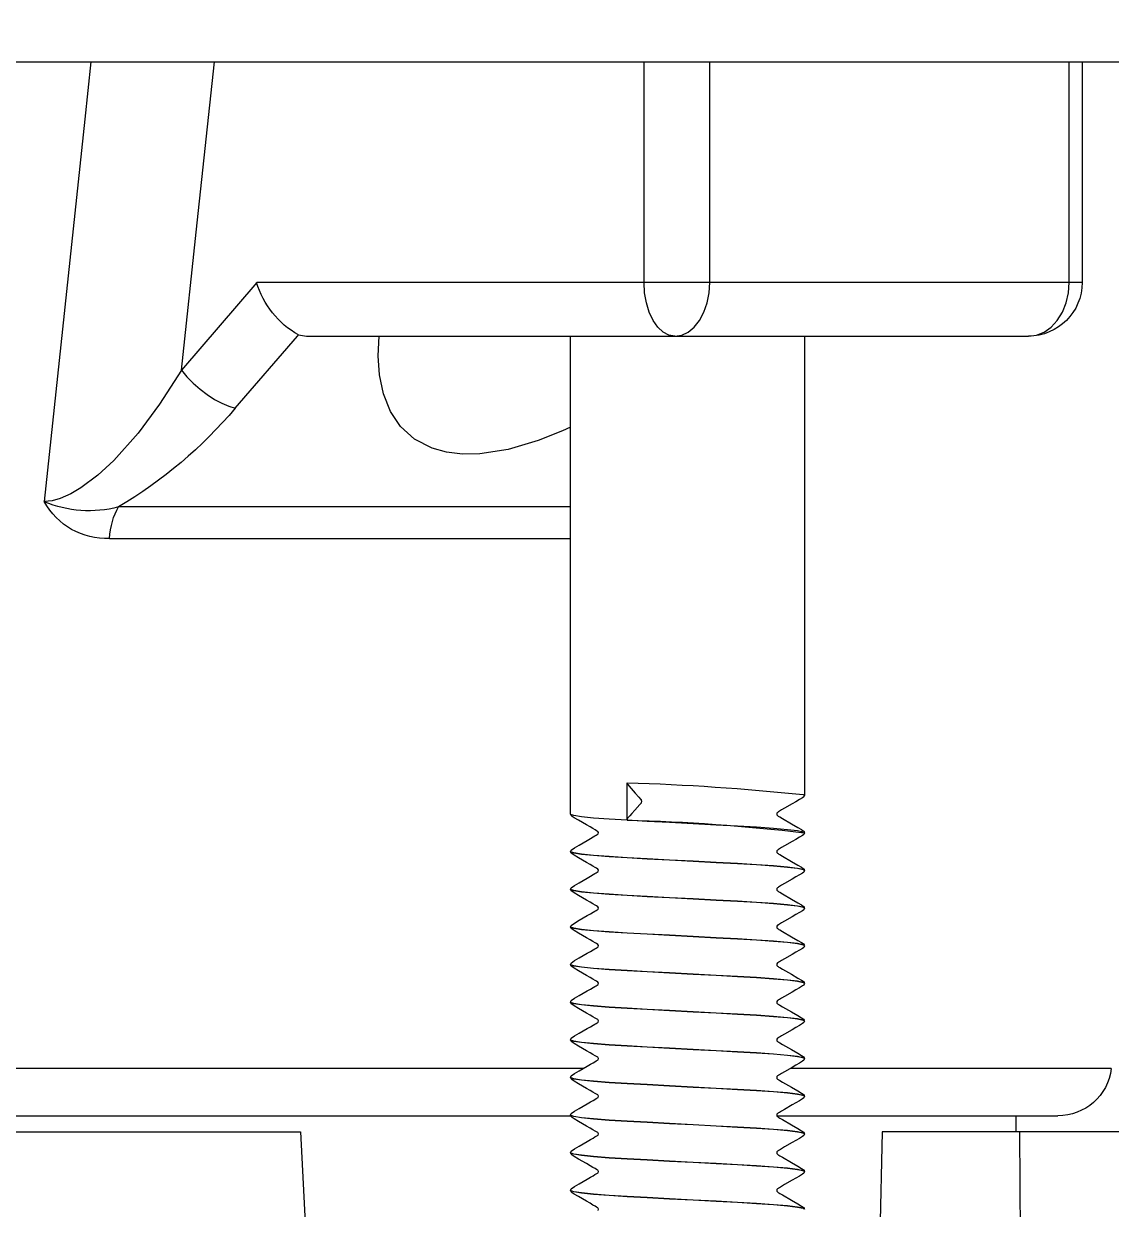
# Model space of a CAD drawing. Header units: millimetres. Extents: x -225363 to 347188, y -782467 to 813415.
# Drawn here: x 51003.53 to 51023.73, y 20544.91 to 20566.93 of the extents above; entities that cross this region are included whole.
import ezdxf

# ---------------------------------------------------------------- set-up
doc = ezdxf.new("R2010")
doc.units = ezdxf.units.MM

# ---------------------------------------------------------------- blocks, each defined once
blk = doc.blocks.new('MB bom')
at = {"color": 8, "linetype": 'Continuous'}
for p, q in [((-199022.75, 638604.291), (-199022.75, 638721.161)), ((-199022.75, 638604.291), (-199022.75, 638694.727)), ((-199042.651, 638692.641), (-199042.651, 638682.615)), ((-199041.473, 638684.314), (-199041.473, 638678.352)), ((-199026.851, 638683.773), (-199026.851, 638683.533)), ((-199022.75, 638683.773), (-199026.851, 638683.773)), ((-199027.558, 638683.31), (-199027.406, 638683.405)), ((-199027.406, 638683.405), (-199027.233, 638683.475)), ((-199027.233, 638683.475), (-199027.046, 638683.518)), ((-199027.046, 638683.518), (-199026.851, 638683.533)), ((-199026.851, 638683.533), (-199022.75, 638683.533)), ((-199026.851, 638683.533), (-199026.851, 638676.848)), ((-199042.351, 638678.102), (-199042.351, 638683.322)), ((-199027.775, 638683.064), (-199027.682, 638683.195)), ((-199027.682, 638683.195), (-199027.558, 638683.31)), ((-199027.851, 638682.773), (-199027.832, 638682.921)), ((-199027.832, 638682.921), (-199027.775, 638683.064)), ((-199056.651, 638682.693), (-199042.651, 638682.615)), ((-199027.851, 638676.198), (-199027.851, 638682.773)), ((-199042.651, 638682.615), (-199042.651, 638680.053)), ((-199042.351, 638682.541), (-199042.651, 638682.541)), ((-199042.651, 638680.053), (-199045.651, 638679.99)), ((-199044.075, 638678.605), (-199044.086, 638678.607)), ((-199044.086, 638678.6), (-199044.071, 638678.584)), ((-199044.077, 638678.586), (-199044.075, 638678.584)), ((-199044.064, 638678.601), (-199044.075, 638678.605)), ((-199044.075, 638678.584), (-199044.053, 638678.481)), ((-199044.071, 638678.584), (-199044.049, 638678.481)), ((-199044.055, 638678.594), (-199044.064, 638678.601)), ((-199044.049, 638678.586), (-199044.055, 638678.594)), ((-199044.053, 638678.481), (-199044.03, 638678.294)), ((-199044.028, 638678.551), (-199044.049, 638678.586)), ((-199044.049, 638678.481), (-199044.026, 638678.294)), ((-199043.988, 638678.485), (-199044.028, 638678.551)), ((-199043.919, 638678.367), (-199043.988, 638678.485)), ((-199043.471, 638678.514), (-199043.509, 638678.449)), ((-199043.436, 638678.571), (-199043.471, 638678.514)), ((-199043.418, 638678.596), (-199043.436, 638678.571)), ((-199043.39, 638678.607), (-199043.418, 638678.596)), ((-199043.375, 638678.605), (-199043.386, 638678.607)), ((-199043.386, 638678.6), (-199043.371, 638678.584)), ((-199043.377, 638678.586), (-199043.375, 638678.584)), ((-199043.364, 638678.601), (-199043.375, 638678.605)), ((-199043.375, 638678.584), (-199043.353, 638678.481)), ((-199043.371, 638678.584), (-199043.349, 638678.481)), ((-199043.355, 638678.594), (-199043.364, 638678.601)), ((-199043.349, 638678.586), (-199043.355, 638678.594)), ((-199043.353, 638678.481), (-199043.33, 638678.294)), ((-199043.328, 638678.551), (-199043.349, 638678.586)), ((-199043.349, 638678.481), (-199043.326, 638678.294)), ((-199043.288, 638678.485), (-199043.328, 638678.551)), ((-199043.219, 638678.367), (-199043.288, 638678.485)), ((-199042.771, 638678.514), (-199042.809, 638678.449)), ((-199042.736, 638678.571), (-199042.771, 638678.514)), ((-199042.718, 638678.596), (-199042.736, 638678.571)), ((-199042.69, 638678.607), (-199042.718, 638678.596)), ((-199042.675, 638678.605), (-199042.686, 638678.607)), ((-199042.686, 638678.6), (-199042.671, 638678.584)), ((-199042.677, 638678.586), (-199042.675, 638678.584)), ((-199042.664, 638678.601), (-199042.675, 638678.605)), ((-199042.675, 638678.584), (-199042.653, 638678.481)), ((-199042.671, 638678.584), (-199042.649, 638678.481)), ((-199042.655, 638678.594), (-199042.664, 638678.601)), ((-199042.649, 638678.586), (-199042.655, 638678.594)), ((-199042.653, 638678.481), (-199042.63, 638678.294)), ((-199042.628, 638678.551), (-199042.649, 638678.586)), ((-199042.649, 638678.481), (-199042.626, 638678.294)), ((-199042.588, 638678.485), (-199042.628, 638678.551)), ((-199042.519, 638678.367), (-199042.588, 638678.485)), ((-199042.071, 638678.514), (-199042.109, 638678.449)), ((-199042.036, 638678.571), (-199042.071, 638678.514)), ((-199042.018, 638678.596), (-199042.036, 638678.571)), ((-199041.99, 638678.607), (-199042.018, 638678.596)), ((-199041.975, 638678.605), (-199041.986, 638678.607)), ((-199041.986, 638678.6), (-199041.971, 638678.584)), ((-199041.977, 638678.586), (-199041.975, 638678.584)), ((-199041.964, 638678.601), (-199041.975, 638678.605)), ((-199041.975, 638678.584), (-199041.953, 638678.481)), ((-199041.971, 638678.584), (-199041.949, 638678.481)), ((-199041.955, 638678.594), (-199041.964, 638678.601)), ((-199041.949, 638678.586), (-199041.955, 638678.594)), ((-199041.953, 638678.481), (-199041.93, 638678.294)), ((-199041.928, 638678.551), (-199041.949, 638678.586)), ((-199041.949, 638678.481), (-199041.926, 638678.294)), ((-199041.888, 638678.485), (-199041.928, 638678.551)), ((-199041.819, 638678.367), (-199041.888, 638678.485)), ((-199041.371, 638678.514), (-199041.409, 638678.449)), ((-199041.336, 638678.571), (-199041.371, 638678.514)), ((-199041.318, 638678.596), (-199041.336, 638678.571)), ((-199041.29, 638678.607), (-199041.318, 638678.596)), ((-199041.275, 638678.605), (-199041.286, 638678.607)), ((-199041.286, 638678.6), (-199041.271, 638678.584)), ((-199041.277, 638678.586), (-199041.275, 638678.584)), ((-199041.264, 638678.601), (-199041.275, 638678.605)), ((-199041.275, 638678.584), (-199041.253, 638678.481)), ((-199041.271, 638678.584), (-199041.249, 638678.481)), ((-199041.255, 638678.594), (-199041.264, 638678.601)), ((-199041.249, 638678.586), (-199041.255, 638678.594)), ((-199041.253, 638678.481), (-199041.23, 638678.294)), ((-199041.228, 638678.551), (-199041.249, 638678.586)), ((-199041.249, 638678.481), (-199041.226, 638678.294)), ((-199041.188, 638678.485), (-199041.228, 638678.551)), ((-199041.119, 638678.367), (-199041.188, 638678.485)), ((-199040.671, 638678.514), (-199040.709, 638678.449)), ((-199040.636, 638678.571), (-199040.671, 638678.514)), ((-199040.618, 638678.596), (-199040.636, 638678.571)), ((-199040.59, 638678.607), (-199040.618, 638678.596)), ((-199040.575, 638678.605), (-199040.586, 638678.607)), ((-199040.586, 638678.6), (-199040.571, 638678.584)), ((-199040.577, 638678.586), (-199040.575, 638678.584)), ((-199040.564, 638678.601), (-199040.575, 638678.605)), ((-199040.575, 638678.584), (-199040.553, 638678.481)), ((-199040.571, 638678.584), (-199040.549, 638678.481)), ((-199040.555, 638678.594), (-199040.564, 638678.601)), ((-199040.549, 638678.586), (-199040.555, 638678.594)), ((-199040.553, 638678.481), (-199040.53, 638678.294)), ((-199040.528, 638678.551), (-199040.549, 638678.586)), ((-199040.549, 638678.481), (-199040.526, 638678.294)), ((-199040.488, 638678.485), (-199040.528, 638678.551)), ((-199040.419, 638678.367), (-199040.488, 638678.485)), ((-199039.971, 638678.514), (-199040.009, 638678.449)), ((-199039.936, 638678.571), (-199039.971, 638678.514)), ((-199039.918, 638678.596), (-199039.936, 638678.571)), ((-199039.89, 638678.607), (-199039.918, 638678.596)), ((-199039.875, 638678.605), (-199039.886, 638678.607)), ((-199039.886, 638678.6), (-199039.871, 638678.584)), ((-199039.877, 638678.586), (-199039.875, 638678.584)), ((-199039.864, 638678.601), (-199039.875, 638678.605)), ((-199039.875, 638678.584), (-199039.853, 638678.481)), ((-199039.871, 638678.584), (-199039.849, 638678.481)), ((-199039.855, 638678.594), (-199039.864, 638678.601)), ((-199039.849, 638678.586), (-199039.855, 638678.594)), ((-199039.853, 638678.481), (-199039.83, 638678.294)), ((-199039.828, 638678.551), (-199039.849, 638678.586)), ((-199039.849, 638678.481), (-199039.826, 638678.294)), ((-199039.788, 638678.485), (-199039.828, 638678.551)), ((-199039.719, 638678.367), (-199039.788, 638678.485)), ((-199039.271, 638678.514), (-199039.309, 638678.449)), ((-199039.236, 638678.571), (-199039.271, 638678.514)), ((-199039.218, 638678.596), (-199039.236, 638678.571)), ((-199039.19, 638678.607), (-199039.218, 638678.596)), ((-199039.175, 638678.605), (-199039.186, 638678.607)), ((-199039.186, 638678.6), (-199039.171, 638678.584)), ((-199039.177, 638678.586), (-199039.175, 638678.584)), ((-199039.164, 638678.601), (-199039.175, 638678.605)), ((-199039.175, 638678.584), (-199039.153, 638678.481)), ((-199039.171, 638678.584), (-199039.149, 638678.481)), ((-199039.155, 638678.594), (-199039.164, 638678.601)), ((-199039.149, 638678.586), (-199039.155, 638678.594)), ((-199039.153, 638678.481), (-199039.13, 638678.294)), ((-199039.128, 638678.551), (-199039.149, 638678.586)), ((-199039.149, 638678.481), (-199039.126, 638678.294)), ((-199039.088, 638678.485), (-199039.128, 638678.551)), ((-199039.019, 638678.367), (-199039.088, 638678.485)), ((-199038.571, 638678.514), (-199038.609, 638678.449)), ((-199038.536, 638678.571), (-199038.571, 638678.514)), ((-199038.518, 638678.596), (-199038.536, 638678.571)), ((-199038.49, 638678.607), (-199038.518, 638678.596)), ((-199038.475, 638678.605), (-199038.486, 638678.607)), ((-199038.486, 638678.6), (-199038.471, 638678.584)), ((-199038.477, 638678.586), (-199038.475, 638678.584)), ((-199038.464, 638678.601), (-199038.475, 638678.605)), ((-199038.475, 638678.584), (-199038.453, 638678.481)), ((-199038.471, 638678.584), (-199038.449, 638678.481)), ((-199038.455, 638678.594), (-199038.464, 638678.601)), ((-199038.449, 638678.586), (-199038.455, 638678.594)), ((-199038.453, 638678.481), (-199038.43, 638678.294)), ((-199038.428, 638678.551), (-199038.449, 638678.586)), ((-199038.449, 638678.481), (-199038.426, 638678.294)), ((-199038.388, 638678.485), (-199038.428, 638678.551)), ((-199038.319, 638678.367), (-199038.388, 638678.485)), ((-199037.871, 638678.514), (-199037.909, 638678.449)), ((-199037.836, 638678.571), (-199037.871, 638678.514)), ((-199037.818, 638678.596), (-199037.836, 638678.571)), ((-199037.79, 638678.607), (-199037.818, 638678.596)), ((-199037.775, 638678.605), (-199037.786, 638678.607)), ((-199037.786, 638678.6), (-199037.771, 638678.584)), ((-199037.777, 638678.586), (-199037.775, 638678.584)), ((-199037.764, 638678.601), (-199037.775, 638678.605)), ((-199037.775, 638678.584), (-199037.753, 638678.481)), ((-199037.771, 638678.584), (-199037.749, 638678.481)), ((-199037.755, 638678.594), (-199037.764, 638678.601)), ((-199037.749, 638678.586), (-199037.755, 638678.594)), ((-199037.753, 638678.481), (-199037.73, 638678.294)), ((-199037.728, 638678.551), (-199037.749, 638678.586)), ((-199037.749, 638678.481), (-199037.726, 638678.294)), ((-199037.688, 638678.485), (-199037.728, 638678.551)), ((-199037.619, 638678.367), (-199037.688, 638678.485)), ((-199037.171, 638678.514), (-199037.209, 638678.449)), ((-199037.136, 638678.571), (-199037.171, 638678.514)), ((-199037.118, 638678.596), (-199037.136, 638678.571)), ((-199037.09, 638678.607), (-199037.118, 638678.596)), ((-199037.075, 638678.605), (-199037.086, 638678.607)), ((-199037.077, 638678.586), (-199037.075, 638678.584)), ((-199037.064, 638678.601), (-199037.075, 638678.605)), ((-199037.075, 638678.584), (-199037.053, 638678.481)), ((-199037.055, 638678.594), (-199037.064, 638678.601)), ((-199037.049, 638678.586), (-199037.055, 638678.594)), ((-199037.053, 638678.481), (-199037.03, 638678.294)), ((-199037.028, 638678.551), (-199037.049, 638678.586)), ((-199036.988, 638678.485), (-199037.028, 638678.551)), ((-199036.919, 638678.367), (-199036.988, 638678.485)), ((-199036.471, 638678.514), (-199036.509, 638678.449)), ((-199036.436, 638678.571), (-199036.471, 638678.514)), ((-199036.418, 638678.596), (-199036.436, 638678.571)), ((-199036.39, 638678.607), (-199036.418, 638678.596)), ((-199036.391, 638678.601), (-199036.377, 638678.586)), ((-199027.851, 638678.607), (-199036.39, 638678.607)), ((-199044.03, 638678.294), (-199044.007, 638678.033)), ((-199044.026, 638678.294), (-199044.003, 638678.033)), ((-199043.822, 638678.2), (-199043.919, 638678.367)), ((-199043.549, 638678.379), (-199043.63, 638678.239)), ((-199043.509, 638678.449), (-199043.549, 638678.379)), ((-199043.33, 638678.294), (-199043.307, 638678.033)), ((-199043.326, 638678.294), (-199043.303, 638678.033)), ((-199043.122, 638678.2), (-199043.219, 638678.367)), ((-199042.849, 638678.379), (-199042.93, 638678.239)), ((-199042.809, 638678.449), (-199042.849, 638678.379)), ((-199042.63, 638678.294), (-199042.607, 638678.033)), ((-199042.626, 638678.294), (-199042.603, 638678.033)), ((-199042.422, 638678.2), (-199042.519, 638678.367)), ((-199042.149, 638678.379), (-199042.23, 638678.239)), ((-199042.109, 638678.449), (-199042.149, 638678.379)), ((-199041.93, 638678.294), (-199041.907, 638678.033)), ((-199041.926, 638678.294), (-199041.903, 638678.033)), ((-199041.722, 638678.2), (-199041.819, 638678.367)), ((-199041.449, 638678.379), (-199041.53, 638678.239)), ((-199041.409, 638678.449), (-199041.449, 638678.379)), ((-199041.23, 638678.294), (-199041.207, 638678.033)), ((-199041.226, 638678.294), (-199041.203, 638678.033)), ((-199041.022, 638678.2), (-199041.119, 638678.367)), ((-199040.749, 638678.379), (-199040.83, 638678.239)), ((-199040.709, 638678.449), (-199040.749, 638678.379)), ((-199040.53, 638678.294), (-199040.507, 638678.033)), ((-199040.526, 638678.294), (-199040.503, 638678.033)), ((-199040.322, 638678.2), (-199040.419, 638678.367)), ((-199040.049, 638678.379), (-199040.13, 638678.239)), ((-199040.009, 638678.449), (-199040.049, 638678.379)), ((-199039.83, 638678.294), (-199039.807, 638678.033)), ((-199039.826, 638678.294), (-199039.803, 638678.033)), ((-199039.622, 638678.2), (-199039.719, 638678.367)), ((-199039.349, 638678.379), (-199039.43, 638678.239)), ((-199039.309, 638678.449), (-199039.349, 638678.379)), ((-199039.13, 638678.294), (-199039.107, 638678.033)), ((-199039.126, 638678.294), (-199039.103, 638678.033)), ((-199038.922, 638678.2), (-199039.019, 638678.367)), ((-199038.649, 638678.379), (-199038.73, 638678.239)), ((-199038.609, 638678.449), (-199038.649, 638678.379)), ((-199038.43, 638678.294), (-199038.407, 638678.033)), ((-199038.426, 638678.294), (-199038.403, 638678.033)), ((-199038.222, 638678.2), (-199038.319, 638678.367)), ((-199037.949, 638678.379), (-199038.03, 638678.239)), ((-199037.909, 638678.449), (-199037.949, 638678.379)), ((-199037.73, 638678.294), (-199037.707, 638678.033)), ((-199037.726, 638678.294), (-199037.703, 638678.033)), ((-199037.522, 638678.2), (-199037.619, 638678.367)), ((-199037.249, 638678.379), (-199037.33, 638678.239)), ((-199037.209, 638678.449), (-199037.249, 638678.379)), ((-199037.03, 638678.294), (-199037.007, 638678.033)), ((-199036.822, 638678.2), (-199036.919, 638678.367)), ((-199036.549, 638678.379), (-199036.63, 638678.239)), ((-199036.509, 638678.449), (-199036.549, 638678.379)), ((-199043.793, 638678.151), (-199043.822, 638678.2)), ((-199043.783, 638678.133), (-199043.793, 638678.151)), ((-199043.775, 638678.12), (-199043.783, 638678.133)), ((-199043.766, 638678.104), (-199043.775, 638678.12)), ((-199043.754, 638678.093), (-199043.766, 638678.104)), ((-199043.722, 638678.092), (-199043.754, 638678.093)), ((-199043.708, 638678.104), (-199043.722, 638678.092)), ((-199043.702, 638678.116), (-199043.708, 638678.104)), ((-199043.696, 638678.127), (-199043.702, 638678.116)), ((-199043.687, 638678.142), (-199043.696, 638678.127)), ((-199043.663, 638678.183), (-199043.687, 638678.142)), ((-199043.63, 638678.239), (-199043.663, 638678.183)), ((-199043.093, 638678.151), (-199043.122, 638678.2)), ((-199043.083, 638678.133), (-199043.093, 638678.151)), ((-199043.075, 638678.12), (-199043.083, 638678.133)), ((-199043.066, 638678.104), (-199043.075, 638678.12)), ((-199043.054, 638678.093), (-199043.066, 638678.104)), ((-199043.022, 638678.092), (-199043.054, 638678.093)), ((-199043.008, 638678.104), (-199043.022, 638678.092)), ((-199043.002, 638678.116), (-199043.008, 638678.104)), ((-199042.996, 638678.127), (-199043.002, 638678.116)), ((-199042.987, 638678.142), (-199042.996, 638678.127)), ((-199042.963, 638678.183), (-199042.987, 638678.142)), ((-199042.93, 638678.239), (-199042.963, 638678.183)), ((-199042.393, 638678.151), (-199042.422, 638678.2)), ((-199042.383, 638678.133), (-199042.393, 638678.151)), ((-199042.375, 638678.12), (-199042.383, 638678.133)), ((-199042.366, 638678.104), (-199042.375, 638678.12)), ((-199042.354, 638678.093), (-199042.366, 638678.104)), ((-199042.322, 638678.092), (-199042.354, 638678.093)), ((-199042.308, 638678.104), (-199042.322, 638678.092)), ((-199042.302, 638678.116), (-199042.308, 638678.104)), ((-199042.296, 638678.127), (-199042.302, 638678.116)), ((-199042.287, 638678.142), (-199042.296, 638678.127)), ((-199042.263, 638678.183), (-199042.287, 638678.142)), ((-199042.23, 638678.239), (-199042.263, 638678.183)), ((-199041.693, 638678.151), (-199041.722, 638678.2)), ((-199041.683, 638678.133), (-199041.693, 638678.151)), ((-199041.675, 638678.12), (-199041.683, 638678.133)), ((-199041.666, 638678.104), (-199041.675, 638678.12)), ((-199041.654, 638678.093), (-199041.666, 638678.104)), ((-199041.622, 638678.092), (-199041.654, 638678.093)), ((-199041.608, 638678.104), (-199041.622, 638678.092)), ((-199041.602, 638678.116), (-199041.608, 638678.104)), ((-199041.596, 638678.127), (-199041.602, 638678.116)), ((-199041.587, 638678.142), (-199041.596, 638678.127)), ((-199041.563, 638678.183), (-199041.587, 638678.142)), ((-199041.53, 638678.239), (-199041.563, 638678.183)), ((-199040.993, 638678.151), (-199041.022, 638678.2)), ((-199040.983, 638678.133), (-199040.993, 638678.151)), ((-199040.975, 638678.12), (-199040.983, 638678.133)), ((-199040.966, 638678.104), (-199040.975, 638678.12)), ((-199040.954, 638678.093), (-199040.966, 638678.104)), ((-199040.922, 638678.092), (-199040.954, 638678.093)), ((-199040.908, 638678.104), (-199040.922, 638678.092)), ((-199040.902, 638678.116), (-199040.908, 638678.104)), ((-199040.896, 638678.127), (-199040.902, 638678.116)), ((-199040.887, 638678.142), (-199040.896, 638678.127)), ((-199040.863, 638678.183), (-199040.887, 638678.142)), ((-199040.83, 638678.239), (-199040.863, 638678.183)), ((-199040.293, 638678.151), (-199040.322, 638678.2)), ((-199040.283, 638678.133), (-199040.293, 638678.151)), ((-199040.275, 638678.12), (-199040.283, 638678.133)), ((-199040.266, 638678.104), (-199040.275, 638678.12)), ((-199040.254, 638678.093), (-199040.266, 638678.104)), ((-199040.222, 638678.092), (-199040.254, 638678.093)), ((-199040.208, 638678.104), (-199040.222, 638678.092)), ((-199040.202, 638678.116), (-199040.208, 638678.104)), ((-199040.196, 638678.127), (-199040.202, 638678.116)), ((-199040.187, 638678.142), (-199040.196, 638678.127)), ((-199040.163, 638678.183), (-199040.187, 638678.142)), ((-199040.13, 638678.239), (-199040.163, 638678.183)), ((-199039.593, 638678.151), (-199039.622, 638678.2)), ((-199039.583, 638678.133), (-199039.593, 638678.151)), ((-199039.575, 638678.12), (-199039.583, 638678.133)), ((-199039.566, 638678.104), (-199039.575, 638678.12)), ((-199039.554, 638678.093), (-199039.566, 638678.104)), ((-199039.522, 638678.092), (-199039.554, 638678.093)), ((-199039.508, 638678.104), (-199039.522, 638678.092)), ((-199039.502, 638678.116), (-199039.508, 638678.104)), ((-199039.496, 638678.127), (-199039.502, 638678.116)), ((-199039.487, 638678.142), (-199039.496, 638678.127)), ((-199039.463, 638678.183), (-199039.487, 638678.142)), ((-199039.43, 638678.239), (-199039.463, 638678.183)), ((-199038.893, 638678.151), (-199038.922, 638678.2)), ((-199038.883, 638678.133), (-199038.893, 638678.151)), ((-199038.875, 638678.12), (-199038.883, 638678.133)), ((-199038.866, 638678.104), (-199038.875, 638678.12)), ((-199038.854, 638678.093), (-199038.866, 638678.104)), ((-199038.822, 638678.092), (-199038.854, 638678.093)), ((-199038.808, 638678.104), (-199038.822, 638678.092)), ((-199038.802, 638678.116), (-199038.808, 638678.104)), ((-199038.796, 638678.127), (-199038.802, 638678.116)), ((-199038.787, 638678.142), (-199038.796, 638678.127)), ((-199038.763, 638678.183), (-199038.787, 638678.142)), ((-199038.73, 638678.239), (-199038.763, 638678.183)), ((-199038.193, 638678.151), (-199038.222, 638678.2)), ((-199038.183, 638678.133), (-199038.193, 638678.151)), ((-199038.175, 638678.12), (-199038.183, 638678.133)), ((-199038.166, 638678.104), (-199038.175, 638678.12)), ((-199038.154, 638678.093), (-199038.166, 638678.104)), ((-199038.122, 638678.092), (-199038.154, 638678.093)), ((-199038.108, 638678.104), (-199038.122, 638678.092)), ((-199038.102, 638678.116), (-199038.108, 638678.104)), ((-199038.096, 638678.127), (-199038.102, 638678.116)), ((-199038.087, 638678.142), (-199038.096, 638678.127)), ((-199038.063, 638678.183), (-199038.087, 638678.142)), ((-199038.03, 638678.239), (-199038.063, 638678.183)), ((-199037.493, 638678.151), (-199037.522, 638678.2)), ((-199037.483, 638678.133), (-199037.493, 638678.151)), ((-199037.475, 638678.12), (-199037.483, 638678.133)), ((-199037.466, 638678.104), (-199037.475, 638678.12)), ((-199037.454, 638678.093), (-199037.466, 638678.104)), ((-199037.422, 638678.092), (-199037.454, 638678.093)), ((-199037.408, 638678.104), (-199037.422, 638678.092)), ((-199037.402, 638678.116), (-199037.408, 638678.104)), ((-199037.396, 638678.127), (-199037.402, 638678.116)), ((-199037.387, 638678.142), (-199037.396, 638678.127)), ((-199037.363, 638678.183), (-199037.387, 638678.142)), ((-199037.33, 638678.239), (-199037.363, 638678.183)), ((-199036.793, 638678.151), (-199036.822, 638678.2)), ((-199036.783, 638678.133), (-199036.793, 638678.151)), ((-199036.775, 638678.12), (-199036.783, 638678.133)), ((-199036.766, 638678.104), (-199036.775, 638678.12)), ((-199036.754, 638678.093), (-199036.766, 638678.104)), ((-199036.722, 638678.092), (-199036.754, 638678.093)), ((-199036.708, 638678.104), (-199036.722, 638678.092)), ((-199036.702, 638678.116), (-199036.708, 638678.104)), ((-199036.696, 638678.127), (-199036.702, 638678.116)), ((-199036.687, 638678.142), (-199036.696, 638678.127)), ((-199036.663, 638678.183), (-199036.687, 638678.142)), ((-199036.63, 638678.239), (-199036.663, 638678.183)), ((-199044.007, 638678.033), (-199043.985, 638677.716)), ((-199044.003, 638678.033), (-199043.981, 638677.716)), ((-199043.307, 638678.033), (-199043.285, 638677.716)), ((-199043.303, 638678.033), (-199043.281, 638677.716)), ((-199042.607, 638678.033), (-199042.585, 638677.716)), ((-199042.603, 638678.033), (-199042.581, 638677.716)), ((-199041.907, 638678.033), (-199041.885, 638677.716)), ((-199041.903, 638678.033), (-199041.881, 638677.716)), ((-199041.207, 638678.033), (-199041.185, 638677.716)), ((-199041.203, 638678.033), (-199041.181, 638677.716)), ((-199040.507, 638678.033), (-199040.485, 638677.716)), ((-199040.503, 638678.033), (-199040.481, 638677.716)), ((-199039.807, 638678.033), (-199039.785, 638677.716)), ((-199039.803, 638678.033), (-199039.781, 638677.716)), ((-199039.107, 638678.033), (-199039.085, 638677.716)), ((-199039.103, 638678.033), (-199039.081, 638677.716)), ((-199038.407, 638678.033), (-199038.385, 638677.716)), ((-199038.403, 638678.033), (-199038.381, 638677.716)), ((-199037.707, 638678.033), (-199037.685, 638677.716)), ((-199037.703, 638678.033), (-199037.681, 638677.716)), ((-199037.007, 638678.033), (-199036.985, 638677.716)), ((-199043.985, 638677.716), (-199043.965, 638677.361)), ((-199043.981, 638677.716), (-199043.961, 638677.361)), ((-199043.285, 638677.716), (-199043.265, 638677.361)), ((-199043.281, 638677.716), (-199043.261, 638677.361)), ((-199042.585, 638677.716), (-199042.565, 638677.361)), ((-199042.581, 638677.716), (-199042.561, 638677.361)), ((-199041.885, 638677.716), (-199041.865, 638677.361)), ((-199041.881, 638677.716), (-199041.861, 638677.361)), ((-199041.185, 638677.716), (-199041.165, 638677.361)), ((-199041.181, 638677.716), (-199041.161, 638677.361)), ((-199040.485, 638677.716), (-199040.465, 638677.361)), ((-199040.481, 638677.716), (-199040.461, 638677.361)), ((-199039.785, 638677.716), (-199039.765, 638677.361)), ((-199039.781, 638677.716), (-199039.761, 638677.361)), ((-199039.085, 638677.716), (-199039.065, 638677.361)), ((-199039.081, 638677.716), (-199039.061, 638677.361)), ((-199038.385, 638677.716), (-199038.365, 638677.361)), ((-199038.381, 638677.716), (-199038.361, 638677.361)), ((-199037.685, 638677.716), (-199037.665, 638677.361)), ((-199037.681, 638677.716), (-199037.661, 638677.361)), ((-199036.985, 638677.716), (-199036.965, 638677.361)), ((-199043.965, 638677.361), (-199043.944, 638676.964)), ((-199043.961, 638677.361), (-199043.94, 638676.964)), ((-199043.265, 638677.361), (-199043.244, 638676.964)), ((-199043.261, 638677.361), (-199043.24, 638676.964)), ((-199042.565, 638677.361), (-199042.544, 638676.964)), ((-199042.561, 638677.361), (-199042.54, 638676.964)), ((-199041.865, 638677.361), (-199041.844, 638676.964)), ((-199041.861, 638677.361), (-199041.84, 638676.964)), ((-199041.165, 638677.361), (-199041.144, 638676.964)), ((-199041.161, 638677.361), (-199041.14, 638676.964)), ((-199040.465, 638677.361), (-199040.444, 638676.964)), ((-199040.461, 638677.361), (-199040.44, 638676.964)), ((-199039.765, 638677.361), (-199039.744, 638676.964)), ((-199039.761, 638677.361), (-199039.74, 638676.964)), ((-199039.065, 638677.361), (-199039.044, 638676.964)), ((-199039.061, 638677.361), (-199039.04, 638676.964)), ((-199038.365, 638677.361), (-199038.344, 638676.964)), ((-199038.361, 638677.361), (-199038.34, 638676.964)), ((-199037.665, 638677.361), (-199037.644, 638676.964)), ((-199037.661, 638677.361), (-199037.64, 638676.964)), ((-199036.965, 638677.361), (-199036.944, 638676.964)), ((-199043.944, 638676.964), (-199043.921, 638676.536)), ((-199043.94, 638676.964), (-199043.917, 638676.536)), ((-199043.244, 638676.964), (-199043.221, 638676.536)), ((-199043.24, 638676.964), (-199043.217, 638676.536)), ((-199042.544, 638676.964), (-199042.521, 638676.536)), ((-199042.54, 638676.964), (-199042.517, 638676.536)), ((-199041.844, 638676.964), (-199041.821, 638676.536)), ((-199041.84, 638676.964), (-199041.817, 638676.536)), ((-199041.144, 638676.964), (-199041.121, 638676.536)), ((-199041.14, 638676.964), (-199041.117, 638676.536)), ((-199040.444, 638676.964), (-199040.421, 638676.536)), ((-199040.44, 638676.964), (-199040.417, 638676.536)), ((-199039.744, 638676.964), (-199039.721, 638676.536)), ((-199039.74, 638676.964), (-199039.717, 638676.536)), ((-199039.044, 638676.964), (-199039.021, 638676.536)), ((-199039.04, 638676.964), (-199039.017, 638676.536)), ((-199038.344, 638676.964), (-199038.321, 638676.536)), ((-199038.34, 638676.964), (-199038.317, 638676.536)), ((-199037.644, 638676.964), (-199037.621, 638676.536)), ((-199037.64, 638676.964), (-199037.617, 638676.536)), ((-199036.944, 638676.964), (-199036.921, 638676.536)), ((-199027.558, 638676.658), (-199027.406, 638676.739)), ((-199027.406, 638676.739), (-199027.233, 638676.799)), ((-199027.233, 638676.799), (-199027.046, 638676.836)), ((-199027.046, 638676.836), (-199026.851, 638676.848)), ((-199026.851, 638676.848), (-199022.75, 638676.848)), ((-199026.851, 638676.848), (-199026.851, 638675.625)), ((-199043.921, 638676.536), (-199043.898, 638676.1)), ((-199043.917, 638676.536), (-199043.894, 638676.1)), ((-199043.221, 638676.536), (-199043.198, 638676.1)), ((-199043.217, 638676.536), (-199043.194, 638676.1)), ((-199042.521, 638676.536), (-199042.498, 638676.1)), ((-199042.517, 638676.536), (-199042.494, 638676.1)), ((-199041.821, 638676.536), (-199041.798, 638676.1)), ((-199041.817, 638676.536), (-199041.794, 638676.1)), ((-199041.121, 638676.536), (-199041.098, 638676.1)), ((-199041.117, 638676.536), (-199041.094, 638676.1)), ((-199040.421, 638676.536), (-199040.398, 638676.1)), ((-199040.417, 638676.536), (-199040.394, 638676.1)), ((-199039.721, 638676.536), (-199039.698, 638676.1)), ((-199039.717, 638676.536), (-199039.694, 638676.1)), ((-199039.021, 638676.536), (-199038.998, 638676.1)), ((-199039.017, 638676.536), (-199038.994, 638676.1)), ((-199038.321, 638676.536), (-199038.298, 638676.1)), ((-199038.317, 638676.536), (-199038.294, 638676.1)), ((-199037.621, 638676.536), (-199037.598, 638676.1)), ((-199037.617, 638676.536), (-199037.594, 638676.1)), ((-199036.921, 638676.536), (-199036.898, 638676.1)), ((-199027.775, 638676.447), (-199027.682, 638676.559)), ((-199027.682, 638676.559), (-199027.558, 638676.658)), ((-199027.851, 638676.198), (-199027.832, 638676.325)), ((-199027.832, 638676.325), (-199027.775, 638676.447)), ((-199043.898, 638676.1), (-199043.875, 638675.684)), ((-199043.894, 638676.1), (-199043.871, 638675.684)), ((-199043.198, 638676.1), (-199043.175, 638675.684)), ((-199043.194, 638676.1), (-199043.171, 638675.684)), ((-199042.498, 638676.1), (-199042.475, 638675.684)), ((-199042.494, 638676.1), (-199042.471, 638675.684)), ((-199041.798, 638676.1), (-199041.775, 638675.684)), ((-199041.794, 638676.1), (-199041.771, 638675.684)), ((-199041.098, 638676.1), (-199041.075, 638675.684)), ((-199041.094, 638676.1), (-199041.071, 638675.684)), ((-199040.398, 638676.1), (-199040.375, 638675.684)), ((-199040.394, 638676.1), (-199040.371, 638675.684)), ((-199039.698, 638676.1), (-199039.675, 638675.684)), ((-199039.694, 638676.1), (-199039.671, 638675.684)), ((-199038.998, 638676.1), (-199038.975, 638675.684)), ((-199038.994, 638676.1), (-199038.971, 638675.684)), ((-199038.298, 638676.1), (-199038.275, 638675.684)), ((-199038.294, 638676.1), (-199038.271, 638675.684)), ((-199037.598, 638676.1), (-199037.575, 638675.684)), ((-199037.594, 638676.1), (-199037.571, 638675.684)), ((-199036.898, 638676.1), (-199036.875, 638675.684)), ((-199027.851, 638676.198), (-199027.832, 638676.086)), ((-199027.851, 638669.348), (-199027.851, 638676.198)), ((-199027.832, 638676.086), (-199027.775, 638675.979)), ((-199027.775, 638675.979), (-199027.682, 638675.88)), ((-199027.682, 638675.88), (-199027.558, 638675.793)), ((-199043.875, 638675.684), (-199043.855, 638675.308)), ((-199043.871, 638675.684), (-199043.851, 638675.308)), ((-199043.175, 638675.684), (-199043.155, 638675.308)), ((-199043.171, 638675.684), (-199043.151, 638675.308)), ((-199042.475, 638675.684), (-199042.455, 638675.308)), ((-199042.471, 638675.684), (-199042.451, 638675.308)), ((-199041.775, 638675.684), (-199041.755, 638675.308)), ((-199041.771, 638675.684), (-199041.751, 638675.308)), ((-199041.075, 638675.684), (-199041.055, 638675.308)), ((-199041.071, 638675.684), (-199041.051, 638675.308)), ((-199040.375, 638675.684), (-199040.355, 638675.308)), ((-199040.371, 638675.684), (-199040.351, 638675.308)), ((-199039.675, 638675.684), (-199039.655, 638675.308)), ((-199039.671, 638675.684), (-199039.651, 638675.308)), ((-199038.975, 638675.684), (-199038.955, 638675.308)), ((-199038.971, 638675.684), (-199038.951, 638675.308)), ((-199038.275, 638675.684), (-199038.255, 638675.308)), ((-199038.271, 638675.684), (-199038.251, 638675.308)), ((-199037.575, 638675.684), (-199037.555, 638675.308)), ((-199037.571, 638675.684), (-199037.551, 638675.308)), ((-199036.875, 638675.684), (-199036.855, 638675.308)), ((-199027.558, 638675.793), (-199027.406, 638675.721)), ((-199027.406, 638675.721), (-199027.233, 638675.668)), ((-199027.233, 638675.668), (-199027.046, 638675.636)), ((-199027.046, 638675.636), (-199026.851, 638675.625)), ((-199026.851, 638675.625), (-199026.851, 638668.42)), ((-199026.851, 638675.625), (-199022.75, 638675.625)), ((-199036.73, 638675.395), (-199036.77, 638675.359)), ((-199036.665, 638675.453), (-199036.73, 638675.395)), ((-199036.562, 638675.545), (-199036.665, 638675.453)), ((-199036.536, 638675.568), (-199036.562, 638675.545)), ((-199036.524, 638675.573), (-199036.536, 638675.568)), ((-199036.511, 638675.576), (-199036.524, 638675.573)), ((-199036.496, 638675.576), (-199036.511, 638675.576)), ((-199036.482, 638675.573), (-199036.496, 638675.576)), ((-199036.47, 638675.569), (-199036.482, 638675.573)), ((-199036.459, 638675.56), (-199036.47, 638675.569)), ((-199036.422, 638675.527), (-199036.459, 638675.56)), ((-199036.35, 638675.462), (-199036.422, 638675.527)), ((-199036.223, 638675.349), (-199036.35, 638675.462)), ((-199043.855, 638675.308), (-199043.835, 638674.974)), ((-199043.851, 638675.308), (-199043.83, 638674.974)), ((-199043.155, 638675.308), (-199043.135, 638674.974)), ((-199043.151, 638675.308), (-199043.13, 638674.974)), ((-199042.455, 638675.308), (-199042.435, 638674.974)), ((-199042.451, 638675.308), (-199042.43, 638674.974)), ((-199041.755, 638675.308), (-199041.735, 638674.974)), ((-199041.751, 638675.308), (-199041.73, 638674.974)), ((-199041.055, 638675.308), (-199041.035, 638674.974)), ((-199041.051, 638675.308), (-199041.03, 638674.974)), ((-199040.355, 638675.308), (-199040.335, 638674.974)), ((-199040.351, 638675.308), (-199040.33, 638674.974)), ((-199039.655, 638675.308), (-199039.635, 638674.974)), ((-199039.651, 638675.308), (-199039.63, 638674.974)), ((-199038.955, 638675.308), (-199038.935, 638674.974)), ((-199038.951, 638675.308), (-199038.93, 638674.974)), ((-199038.255, 638675.308), (-199038.235, 638674.974)), ((-199038.251, 638675.308), (-199038.23, 638674.974)), ((-199037.555, 638675.308), (-199037.535, 638674.974)), ((-199037.551, 638675.308), (-199037.53, 638674.974)), ((-199036.855, 638675.308), (-199036.835, 638674.974)), ((-199036.848, 638675.308), (-199036.851, 638675.308)), ((-199036.851, 638675.308), (-199036.155, 638675.308)), ((-199036.833, 638675.31), (-199036.848, 638675.308)), ((-199036.821, 638675.315), (-199036.833, 638675.31)), ((-199036.809, 638675.324), (-199036.821, 638675.315)), ((-199036.794, 638675.337), (-199036.809, 638675.324)), ((-199036.77, 638675.359), (-199036.794, 638675.337)), ((-199036.191, 638675.32), (-199036.223, 638675.349)), ((-199036.182, 638675.314), (-199036.191, 638675.32)), ((-199036.169, 638675.31), (-199036.182, 638675.314)), ((-199036.155, 638675.308), (-199036.169, 638675.31)), ((-199043.835, 638674.974), (-199043.812, 638674.685)), ((-199043.83, 638674.974), (-199043.808, 638674.685)), ((-199043.135, 638674.974), (-199043.112, 638674.685)), ((-199043.13, 638674.974), (-199043.108, 638674.685)), ((-199042.435, 638674.974), (-199042.412, 638674.685)), ((-199042.43, 638674.974), (-199042.408, 638674.685)), ((-199041.735, 638674.974), (-199041.712, 638674.685)), ((-199041.73, 638674.974), (-199041.708, 638674.685)), ((-199041.035, 638674.974), (-199041.012, 638674.685)), ((-199041.03, 638674.974), (-199041.008, 638674.685)), ((-199040.335, 638674.974), (-199040.312, 638674.685)), ((-199040.33, 638674.974), (-199040.308, 638674.685)), ((-199039.635, 638674.974), (-199039.612, 638674.685)), ((-199039.63, 638674.974), (-199039.608, 638674.685)), ((-199038.935, 638674.974), (-199038.912, 638674.685)), ((-199038.93, 638674.974), (-199038.908, 638674.685)), ((-199038.235, 638674.974), (-199038.212, 638674.685)), ((-199038.23, 638674.974), (-199038.208, 638674.685)), ((-199037.535, 638674.974), (-199037.512, 638674.685)), ((-199037.53, 638674.974), (-199037.508, 638674.685)), ((-199036.835, 638674.974), (-199036.812, 638674.685)), ((-199044.109, 638674.769), (-199044.084, 638674.775)), ((-199044.084, 638674.775), (-199044.062, 638674.765)), ((-199044.062, 638674.765), (-199044.048, 638674.743)), ((-199044.048, 638674.743), (-199044.033, 638674.715)), ((-199043.444, 638674.712), (-199043.431, 638674.736)), ((-199043.431, 638674.736), (-199043.409, 638674.769)), ((-199043.409, 638674.769), (-199043.384, 638674.775)), ((-199043.384, 638674.775), (-199043.362, 638674.765)), ((-199043.362, 638674.765), (-199043.348, 638674.743)), ((-199043.348, 638674.743), (-199043.333, 638674.715)), ((-199042.744, 638674.712), (-199042.731, 638674.736)), ((-199042.731, 638674.736), (-199042.709, 638674.769)), ((-199042.709, 638674.769), (-199042.684, 638674.775)), ((-199042.684, 638674.775), (-199042.662, 638674.765)), ((-199042.662, 638674.765), (-199042.648, 638674.743)), ((-199042.648, 638674.743), (-199042.633, 638674.715)), ((-199042.044, 638674.712), (-199042.031, 638674.736)), ((-199042.031, 638674.736), (-199042.009, 638674.769)), ((-199042.009, 638674.769), (-199041.984, 638674.775)), ((-199041.984, 638674.775), (-199041.962, 638674.765)), ((-199041.962, 638674.765), (-199041.948, 638674.743)), ((-199041.948, 638674.743), (-199041.933, 638674.715)), ((-199041.344, 638674.712), (-199041.331, 638674.736)), ((-199041.331, 638674.736), (-199041.309, 638674.769)), ((-199041.309, 638674.769), (-199041.284, 638674.775)), ((-199041.284, 638674.775), (-199041.262, 638674.765)), ((-199041.262, 638674.765), (-199041.248, 638674.743)), ((-199041.248, 638674.743), (-199041.233, 638674.715)), ((-199040.644, 638674.712), (-199040.631, 638674.736)), ((-199040.631, 638674.736), (-199040.609, 638674.769)), ((-199040.609, 638674.769), (-199040.584, 638674.775)), ((-199040.584, 638674.775), (-199040.562, 638674.765)), ((-199040.562, 638674.765), (-199040.548, 638674.743)), ((-199040.548, 638674.743), (-199040.533, 638674.715)), ((-199039.944, 638674.712), (-199039.931, 638674.736)), ((-199039.931, 638674.736), (-199039.909, 638674.769)), ((-199039.909, 638674.769), (-199039.884, 638674.775)), ((-199039.884, 638674.775), (-199039.862, 638674.765)), ((-199039.862, 638674.765), (-199039.848, 638674.743)), ((-199039.848, 638674.743), (-199039.833, 638674.715)), ((-199039.244, 638674.712), (-199039.231, 638674.736)), ((-199039.231, 638674.736), (-199039.209, 638674.769)), ((-199039.209, 638674.769), (-199039.184, 638674.775)), ((-199039.184, 638674.775), (-199039.162, 638674.765)), ((-199039.162, 638674.765), (-199039.148, 638674.743)), ((-199039.148, 638674.743), (-199039.133, 638674.715)), ((-199038.544, 638674.712), (-199038.531, 638674.736)), ((-199038.531, 638674.736), (-199038.509, 638674.769)), ((-199038.509, 638674.769), (-199038.484, 638674.775)), ((-199038.484, 638674.775), (-199038.462, 638674.765)), ((-199038.462, 638674.765), (-199038.448, 638674.743)), ((-199038.448, 638674.743), (-199038.433, 638674.715)), ((-199037.844, 638674.712), (-199037.831, 638674.736)), ((-199037.831, 638674.736), (-199037.809, 638674.769)), ((-199037.809, 638674.769), (-199037.784, 638674.775)), ((-199037.784, 638674.775), (-199037.762, 638674.765)), ((-199037.762, 638674.765), (-199037.748, 638674.743)), ((-199037.748, 638674.743), (-199037.733, 638674.715)), ((-199037.144, 638674.712), (-199037.131, 638674.736)), ((-199037.131, 638674.736), (-199037.109, 638674.769)), ((-199037.109, 638674.769), (-199037.084, 638674.775)), ((-199037.084, 638674.775), (-199037.062, 638674.765)), ((-199037.062, 638674.765), (-199037.048, 638674.743)), ((-199037.048, 638674.743), (-199037.033, 638674.715)), ((-199044.033, 638674.715), (-199044.01, 638674.675)), ((-199044.01, 638674.675), (-199043.978, 638674.621)), ((-199043.978, 638674.621), (-199043.94, 638674.556)), ((-199043.94, 638674.556), (-199043.854, 638674.408)), ((-199043.812, 638674.685), (-199043.789, 638674.462)), ((-199043.808, 638674.685), (-199043.785, 638674.462)), ((-199043.615, 638674.418), (-199043.528, 638674.567)), ((-199043.528, 638674.567), (-199043.493, 638674.628)), ((-199043.493, 638674.628), (-199043.465, 638674.676)), ((-199043.465, 638674.676), (-199043.444, 638674.712)), ((-199043.333, 638674.715), (-199043.31, 638674.675)), ((-199043.31, 638674.675), (-199043.278, 638674.621)), ((-199043.278, 638674.621), (-199043.24, 638674.556)), ((-199043.24, 638674.556), (-199043.154, 638674.408)), ((-199043.112, 638674.685), (-199043.089, 638674.462)), ((-199043.108, 638674.685), (-199043.085, 638674.462)), ((-199042.915, 638674.418), (-199042.828, 638674.567)), ((-199042.828, 638674.567), (-199042.793, 638674.628)), ((-199042.793, 638674.628), (-199042.765, 638674.676)), ((-199042.765, 638674.676), (-199042.744, 638674.712)), ((-199042.633, 638674.715), (-199042.61, 638674.675)), ((-199042.61, 638674.675), (-199042.578, 638674.621)), ((-199042.578, 638674.621), (-199042.54, 638674.556)), ((-199042.54, 638674.556), (-199042.454, 638674.408)), ((-199042.412, 638674.685), (-199042.389, 638674.462)), ((-199042.408, 638674.685), (-199042.385, 638674.462)), ((-199042.215, 638674.418), (-199042.128, 638674.567)), ((-199042.128, 638674.567), (-199042.093, 638674.628)), ((-199042.093, 638674.628), (-199042.065, 638674.676)), ((-199042.065, 638674.676), (-199042.044, 638674.712)), ((-199041.933, 638674.715), (-199041.91, 638674.675)), ((-199041.91, 638674.675), (-199041.878, 638674.621)), ((-199041.878, 638674.621), (-199041.84, 638674.556)), ((-199041.84, 638674.556), (-199041.754, 638674.408)), ((-199041.712, 638674.685), (-199041.689, 638674.462)), ((-199041.708, 638674.685), (-199041.685, 638674.462)), ((-199041.515, 638674.418), (-199041.428, 638674.567)), ((-199041.428, 638674.567), (-199041.393, 638674.628)), ((-199041.393, 638674.628), (-199041.365, 638674.676)), ((-199041.365, 638674.676), (-199041.344, 638674.712)), ((-199041.233, 638674.715), (-199041.21, 638674.675)), ((-199041.21, 638674.675), (-199041.178, 638674.621)), ((-199041.178, 638674.621), (-199041.14, 638674.556)), ((-199041.14, 638674.556), (-199041.054, 638674.408)), ((-199041.012, 638674.685), (-199040.989, 638674.462)), ((-199041.008, 638674.685), (-199040.985, 638674.462)), ((-199040.815, 638674.418), (-199040.728, 638674.567)), ((-199040.728, 638674.567), (-199040.693, 638674.628)), ((-199040.693, 638674.628), (-199040.665, 638674.676)), ((-199040.665, 638674.676), (-199040.644, 638674.712)), ((-199040.533, 638674.715), (-199040.51, 638674.675)), ((-199040.51, 638674.675), (-199040.478, 638674.621)), ((-199040.478, 638674.621), (-199040.44, 638674.556)), ((-199040.44, 638674.556), (-199040.354, 638674.408)), ((-199040.312, 638674.685), (-199040.289, 638674.462)), ((-199040.308, 638674.685), (-199040.285, 638674.462)), ((-199040.115, 638674.418), (-199040.028, 638674.567)), ((-199040.028, 638674.567), (-199039.993, 638674.628)), ((-199039.993, 638674.628), (-199039.965, 638674.676)), ((-199039.965, 638674.676), (-199039.944, 638674.712)), ((-199039.833, 638674.715), (-199039.81, 638674.675)), ((-199039.81, 638674.675), (-199039.778, 638674.621)), ((-199039.778, 638674.621), (-199039.74, 638674.556)), ((-199039.74, 638674.556), (-199039.654, 638674.408)), ((-199039.612, 638674.685), (-199039.589, 638674.462)), ((-199039.608, 638674.685), (-199039.585, 638674.462)), ((-199039.415, 638674.418), (-199039.328, 638674.567)), ((-199039.328, 638674.567), (-199039.293, 638674.628)), ((-199039.293, 638674.628), (-199039.265, 638674.676)), ((-199039.265, 638674.676), (-199039.244, 638674.712)), ((-199039.133, 638674.715), (-199039.11, 638674.675)), ((-199039.11, 638674.675), (-199039.078, 638674.621)), ((-199039.078, 638674.621), (-199039.04, 638674.556)), ((-199039.04, 638674.556), (-199038.954, 638674.408)), ((-199038.912, 638674.685), (-199038.889, 638674.462)), ((-199038.908, 638674.685), (-199038.885, 638674.462)), ((-199038.715, 638674.418), (-199038.628, 638674.567)), ((-199038.628, 638674.567), (-199038.593, 638674.628)), ((-199038.593, 638674.628), (-199038.565, 638674.676)), ((-199038.565, 638674.676), (-199038.544, 638674.712)), ((-199038.433, 638674.715), (-199038.41, 638674.675)), ((-199038.41, 638674.675), (-199038.378, 638674.621)), ((-199038.378, 638674.621), (-199038.34, 638674.556)), ((-199038.34, 638674.556), (-199038.254, 638674.408)), ((-199038.212, 638674.685), (-199038.189, 638674.462)), ((-199038.208, 638674.685), (-199038.185, 638674.462)), ((-199038.015, 638674.418), (-199037.928, 638674.567)), ((-199037.928, 638674.567), (-199037.893, 638674.628)), ((-199037.893, 638674.628), (-199037.865, 638674.676)), ((-199037.865, 638674.676), (-199037.844, 638674.712)), ((-199037.733, 638674.715), (-199037.71, 638674.675)), ((-199037.71, 638674.675), (-199037.678, 638674.621)), ((-199037.678, 638674.621), (-199037.64, 638674.556)), ((-199037.64, 638674.556), (-199037.554, 638674.408)), ((-199037.512, 638674.685), (-199037.489, 638674.462)), ((-199037.508, 638674.685), (-199037.485, 638674.462)), ((-199037.315, 638674.418), (-199037.228, 638674.567)), ((-199037.228, 638674.567), (-199037.193, 638674.628)), ((-199037.193, 638674.628), (-199037.165, 638674.676)), ((-199037.165, 638674.676), (-199037.144, 638674.712)), ((-199037.033, 638674.715), (-199037.01, 638674.675)), ((-199037.01, 638674.675), (-199036.978, 638674.621)), ((-199036.978, 638674.621), (-199036.94, 638674.556)), ((-199036.94, 638674.556), (-199036.854, 638674.408)), ((-199036.812, 638674.685), (-199036.789, 638674.462)), ((-199043.854, 638674.408), (-199043.806, 638674.327)), ((-199043.806, 638674.327), (-199043.781, 638674.285)), ((-199043.789, 638674.462), (-199043.766, 638674.318)), ((-199043.785, 638674.462), (-199043.762, 638674.318)), ((-199043.766, 638674.318), (-199043.745, 638674.259)), ((-199043.762, 638674.318), (-199043.741, 638674.259)), ((-199043.709, 638674.267), (-199043.665, 638674.333)), ((-199043.665, 638674.333), (-199043.615, 638674.418)), ((-199043.154, 638674.408), (-199043.106, 638674.327)), ((-199043.106, 638674.327), (-199043.081, 638674.285)), ((-199043.089, 638674.462), (-199043.066, 638674.318)), ((-199043.085, 638674.462), (-199043.062, 638674.318)), ((-199043.066, 638674.318), (-199043.045, 638674.259)), ((-199043.062, 638674.318), (-199043.041, 638674.259)), ((-199043.009, 638674.267), (-199042.965, 638674.333)), ((-199042.965, 638674.333), (-199042.915, 638674.418)), ((-199042.454, 638674.408), (-199042.406, 638674.327)), ((-199042.406, 638674.327), (-199042.381, 638674.285)), ((-199042.389, 638674.462), (-199042.366, 638674.318)), ((-199042.385, 638674.462), (-199042.362, 638674.318)), ((-199042.366, 638674.318), (-199042.345, 638674.259)), ((-199042.362, 638674.318), (-199042.341, 638674.259)), ((-199042.309, 638674.267), (-199042.265, 638674.333)), ((-199042.265, 638674.333), (-199042.215, 638674.418)), ((-199041.754, 638674.408), (-199041.706, 638674.327)), ((-199041.706, 638674.327), (-199041.681, 638674.285)), ((-199041.689, 638674.462), (-199041.666, 638674.318)), ((-199041.685, 638674.462), (-199041.662, 638674.318)), ((-199041.666, 638674.318), (-199041.645, 638674.259)), ((-199041.662, 638674.318), (-199041.641, 638674.259)), ((-199041.609, 638674.267), (-199041.565, 638674.333)), ((-199041.565, 638674.333), (-199041.515, 638674.418)), ((-199041.473, 638674.501), (-199041.473, 638600.575)), ((-199041.054, 638674.408), (-199041.006, 638674.327)), ((-199041.006, 638674.327), (-199040.981, 638674.285)), ((-199040.989, 638674.462), (-199040.966, 638674.318)), ((-199040.985, 638674.462), (-199040.962, 638674.318)), ((-199040.966, 638674.318), (-199040.945, 638674.259)), ((-199040.962, 638674.318), (-199040.941, 638674.259)), ((-199040.909, 638674.267), (-199040.865, 638674.333)), ((-199040.865, 638674.333), (-199040.815, 638674.418)), ((-199040.354, 638674.408), (-199040.306, 638674.327)), ((-199040.306, 638674.327), (-199040.281, 638674.285)), ((-199040.289, 638674.462), (-199040.266, 638674.318)), ((-199040.285, 638674.462), (-199040.262, 638674.318)), ((-199040.266, 638674.318), (-199040.245, 638674.259)), ((-199040.262, 638674.318), (-199040.241, 638674.259)), ((-199040.209, 638674.267), (-199040.165, 638674.333)), ((-199040.165, 638674.333), (-199040.115, 638674.418)), ((-199039.654, 638674.408), (-199039.606, 638674.327)), ((-199039.606, 638674.327), (-199039.581, 638674.285)), ((-199039.589, 638674.462), (-199039.566, 638674.318)), ((-199039.585, 638674.462), (-199039.562, 638674.318)), ((-199039.566, 638674.318), (-199039.545, 638674.259)), ((-199039.562, 638674.318), (-199039.541, 638674.259)), ((-199039.509, 638674.267), (-199039.465, 638674.333)), ((-199039.465, 638674.333), (-199039.415, 638674.418)), ((-199038.954, 638674.408), (-199038.906, 638674.327)), ((-199038.906, 638674.327), (-199038.881, 638674.285)), ((-199038.889, 638674.462), (-199038.866, 638674.318)), ((-199038.885, 638674.462), (-199038.862, 638674.318)), ((-199038.866, 638674.318), (-199038.845, 638674.259)), ((-199038.862, 638674.318), (-199038.841, 638674.259)), ((-199038.809, 638674.267), (-199038.765, 638674.333)), ((-199038.765, 638674.333), (-199038.715, 638674.418)), ((-199038.254, 638674.408), (-199038.206, 638674.327)), ((-199038.206, 638674.327), (-199038.181, 638674.285)), ((-199038.189, 638674.462), (-199038.166, 638674.318)), ((-199038.185, 638674.462), (-199038.162, 638674.318)), ((-199038.166, 638674.318), (-199038.145, 638674.259)), ((-199038.162, 638674.318), (-199038.141, 638674.259)), ((-199038.109, 638674.267), (-199038.065, 638674.333)), ((-199038.065, 638674.333), (-199038.015, 638674.418)), ((-199037.554, 638674.408), (-199037.506, 638674.327)), ((-199037.506, 638674.327), (-199037.481, 638674.285)), ((-199037.489, 638674.462), (-199037.466, 638674.318)), ((-199037.485, 638674.462), (-199037.462, 638674.318)), ((-199037.466, 638674.318), (-199037.445, 638674.259)), ((-199037.462, 638674.318), (-199037.441, 638674.259)), ((-199037.409, 638674.267), (-199037.365, 638674.333)), ((-199037.365, 638674.333), (-199037.315, 638674.418)), ((-199036.854, 638674.408), (-199036.806, 638674.327)), ((-199036.806, 638674.327), (-199036.781, 638674.285)), ((-199036.789, 638674.462), (-199036.766, 638674.318)), ((-199036.766, 638674.318), (-199036.745, 638674.259)), ((-199043.781, 638674.285), (-199043.765, 638674.266)), ((-199043.765, 638674.266), (-199043.753, 638674.26)), ((-199043.753, 638674.26), (-199043.74, 638674.257)), ((-199043.745, 638674.259), (-199043.74, 638674.264)), ((-199043.741, 638674.259), (-199043.736, 638674.264)), ((-199043.736, 638674.257), (-199043.722, 638674.26)), ((-199043.722, 638674.26), (-199043.709, 638674.267)), ((-199043.081, 638674.285), (-199043.065, 638674.266)), ((-199043.065, 638674.266), (-199043.053, 638674.26)), ((-199043.053, 638674.26), (-199043.04, 638674.257)), ((-199043.045, 638674.259), (-199043.04, 638674.264)), ((-199043.041, 638674.259), (-199043.036, 638674.264)), ((-199043.036, 638674.257), (-199043.022, 638674.26)), ((-199043.022, 638674.26), (-199043.009, 638674.267)), ((-199042.381, 638674.285), (-199042.365, 638674.266)), ((-199042.365, 638674.266), (-199042.353, 638674.26)), ((-199042.353, 638674.26), (-199042.34, 638674.257)), ((-199042.351, 638669.913), (-199042.351, 638674.269)), ((-199042.345, 638674.259), (-199042.34, 638674.264)), ((-199042.341, 638674.259), (-199042.336, 638674.264)), ((-199042.336, 638674.257), (-199042.322, 638674.26)), ((-199042.322, 638674.26), (-199042.309, 638674.267)), ((-199041.681, 638674.285), (-199041.665, 638674.266)), ((-199041.665, 638674.266), (-199041.653, 638674.26)), ((-199041.653, 638674.26), (-199041.64, 638674.257)), ((-199041.645, 638674.259), (-199041.64, 638674.264)), ((-199041.641, 638674.259), (-199041.636, 638674.264)), ((-199041.636, 638674.257), (-199041.622, 638674.26)), ((-199041.622, 638674.26), (-199041.609, 638674.267)), ((-199040.981, 638674.285), (-199040.965, 638674.266)), ((-199040.965, 638674.266), (-199040.953, 638674.26)), ((-199040.953, 638674.26), (-199040.94, 638674.257)), ((-199040.945, 638674.259), (-199040.94, 638674.264)), ((-199040.941, 638674.259), (-199040.936, 638674.264)), ((-199040.936, 638674.257), (-199040.922, 638674.26)), ((-199040.922, 638674.26), (-199040.909, 638674.267)), ((-199040.281, 638674.285), (-199040.265, 638674.266)), ((-199040.265, 638674.266), (-199040.253, 638674.26)), ((-199040.253, 638674.26), (-199040.24, 638674.257)), ((-199040.245, 638674.259), (-199040.24, 638674.264)), ((-199040.241, 638674.259), (-199040.236, 638674.264)), ((-199040.236, 638674.257), (-199040.222, 638674.26)), ((-199040.222, 638674.26), (-199040.209, 638674.267)), ((-199039.581, 638674.285), (-199039.565, 638674.266)), ((-199039.565, 638674.266), (-199039.553, 638674.26)), ((-199039.553, 638674.26), (-199039.54, 638674.257)), ((-199039.545, 638674.259), (-199039.54, 638674.264)), ((-199039.541, 638674.259), (-199039.536, 638674.264)), ((-199039.536, 638674.257), (-199039.522, 638674.26)), ((-199039.522, 638674.26), (-199039.509, 638674.267)), ((-199038.881, 638674.285), (-199038.865, 638674.266)), ((-199038.865, 638674.266), (-199038.853, 638674.26)), ((-199038.853, 638674.26), (-199038.84, 638674.257)), ((-199038.845, 638674.259), (-199038.84, 638674.264)), ((-199038.841, 638674.259), (-199038.836, 638674.264)), ((-199038.836, 638674.257), (-199038.822, 638674.26)), ((-199038.822, 638674.26), (-199038.809, 638674.267)), ((-199038.181, 638674.285), (-199038.165, 638674.266)), ((-199038.165, 638674.266), (-199038.153, 638674.26)), ((-199038.153, 638674.26), (-199038.14, 638674.257)), ((-199038.145, 638674.259), (-199038.14, 638674.264)), ((-199038.141, 638674.259), (-199038.136, 638674.264)), ((-199038.136, 638674.257), (-199038.122, 638674.26)), ((-199038.122, 638674.26), (-199038.109, 638674.267)), ((-199037.481, 638674.285), (-199037.465, 638674.266)), ((-199037.465, 638674.266), (-199037.453, 638674.26)), ((-199037.453, 638674.26), (-199037.44, 638674.257)), ((-199037.445, 638674.259), (-199037.44, 638674.264)), ((-199037.441, 638674.259), (-199037.436, 638674.264)), ((-199037.436, 638674.257), (-199037.422, 638674.26)), ((-199037.422, 638674.26), (-199037.409, 638674.267)), ((-199036.781, 638674.285), (-199036.765, 638674.266)), ((-199036.765, 638674.266), (-199036.753, 638674.26)), ((-199036.753, 638674.26), (-199036.74, 638674.257)), ((-199036.745, 638674.259), (-199036.74, 638674.264)), ((-199036.74, 638674.257), (-199027.851, 638674.257)), ((-199031.612, 638665.682), (-199031.612, 638674.257)), ((-199031.027, 638674.257), (-199031.027, 638665.85)), ((-199029.614, 638674.11), (-199029.794, 638673.656)), ((-199029.544, 638674.257), (-199029.614, 638674.11)), ((-199029.794, 638673.656), (-199029.957, 638673.098)), ((-199029.957, 638673.098), (-199030.038, 638672.572)), ((-199030.038, 638672.572), (-199030.043, 638672.248)), ((-199030.043, 638672.248), (-199030.008, 638671.95)), ((-199030.008, 638671.95), (-199029.935, 638671.683)), ((-199029.935, 638671.683), (-199029.766, 638671.356)), ((-199029.766, 638671.356), (-199029.534, 638671.097)), ((-199029.534, 638671.097), (-199029.251, 638670.907)), ((-199029.251, 638670.907), (-199028.926, 638670.778)), ((-199028.926, 638670.778), (-199028.568, 638670.704)), ((-199028.568, 638670.704), (-199028.218, 638670.682)), ((-199028.218, 638670.682), (-199027.851, 638670.699)), ((-199042.651, 638669.234), (-199056.651, 638669.967)), ((-199042.351, 638600.308), (-199042.351, 638669.913)), ((-199042.651, 638605.849), (-199042.651, 638669.234)), ((-199027.829, 638669.196), (-199027.851, 638669.348)), ((-199029.191, 638668.022), (-199027.851, 638669.177)), ((-199027.851, 638669.177), (-199027.829, 638669.196)), ((-199026.851, 638668.42), (-199028.484, 638667.019)), ((-199029.155, 638667.901), (-199029.191, 638668.022)), ((-199029.1, 638667.771), (-199029.155, 638667.901)), ((-199029.027, 638667.636), (-199029.1, 638667.771)), ((-199028.938, 638667.5), (-199029.027, 638667.636)), ((-199028.837, 638667.367), (-199028.938, 638667.5)), ((-199025.742, 638667.313), (-199022.75, 638667.635)), ((-199028.725, 638667.239), (-199028.837, 638667.367)), ((-199028.606, 638667.122), (-199028.725, 638667.239)), ((-199028.484, 638667.019), (-199025.742, 638667.313)), ((-199028.484, 638667.019), (-199029.117, 638666.615)), ((-199028.484, 638667.019), (-199028.606, 638667.122)), ((-199029.117, 638666.615), (-199029.655, 638666.215)), ((-199029.655, 638666.215), (-199030.163, 638665.762)), ((-199031.531, 638665.69), (-199031.45, 638665.702)), ((-199031.45, 638665.702), (-199031.372, 638665.718)), ((-199031.372, 638665.718), (-199031.296, 638665.737)), ((-199031.296, 638665.737), (-199031.223, 638665.76)), ((-199031.223, 638665.76), (-199031.154, 638665.787)), ((-199031.154, 638665.787), (-199031.088, 638665.817)), ((-199031.088, 638665.817), (-199031.027, 638665.85)), ((-199030.163, 638665.762), (-199030.435, 638665.468)), ((-199031.612, 638665.682), (-199031.531, 638665.69)), ((-199030.435, 638665.468), (-199030.674, 638665.15)), ((-199022.75, 638665.337), (-199023.817, 638665.224)), ((-199023.817, 638665.224), (-199030.929, 638664.47)), ((-199030.674, 638665.15), (-199030.784, 638664.961)), ((-199030.784, 638664.961), (-199030.869, 638664.766)), ((-199030.911, 638664.616), (-199030.929, 638664.47)), ((-199030.869, 638664.766), (-199030.911, 638664.616))]:
    blk.add_line(p, q, dxfattribs=at)
for centre, radius, start, end in [((-199041.351, 638683.322), 1, 96.9983, 180), ((-199026.851, 638682.773), 1, 90, 180), ((-199072.171, 638674.442), 35.33, 1.4059, 6.7594), ((-199080.283, 638673.969), 44.148, 1.7389, 6.003), ((-199026.362, 638670.04), 1.693, 209.9216, 253.2196), ((-199023.616, 638661.45), 8.619, 130.3081, 149.3047), ((-199028.969, 638665.303), 2.13, 165.1309, 203.0204), ((-199030.301, 638665.623), 1.313, 177.4118, 241.4322)]:
    blk.add_arc(centre, radius, start, end, dxfattribs=at)
blk = doc.blocks.new('PMBCB')
h = blk.add_hatch()
h.set_pattern_fill('BTCT2', color=8, scale=30, pattern_type=2)
h.set_pattern_definition([(50, (-27194.2, -11189.96), (215.17805, -18.8256), [22.5, -247.5]), (355, (-27194.2, -11189.96), (-41.6254, 225.6576), [18, -198]), (100.4514, (-27176.26, -11191.53), (173.5528, 206.8319), [19.122, -210.3426]), (46.1842, (-27194.2, -11129.96), (320.1723, -49.6557), [33.75, -371.25]), (96.6356, (-27167.5, -11134.1), (280.3988, 292.2354), [28.683, -315.514]), (351.1842, (-27194.2, -11129.96), (280.3986, 292.2356), [27, -297]), (21, (-27164.2, -11144.96), (179.0721, -120.7857), [22.5, -247.5]), (326, (-27164.2, -11144.96), (72.9946, 217.545), [18, -198]), (71.4514, (-27149.27, -11155.03), (252.0668, 96.7591), [19.122, -210.3426]), (37.5, (-27194.194, -11189.96), (3.64796, 99.86816), [0, -195.6, 0, -201, 0, -198.75]), (7.5, (-27194.19, -11189.96), (78.92086, 118.3235), [0, -114.6, 0, -191.1, 0, -75.75]), (327.5, (-27261.094, -11189.96), (160.14673, -6.76646), [0, -75, 0, -234, 0, -310.5]), (317.5, (-27291.1, -11189.96), (174.95585, 30.0315), [0, -97.5, 0, -155.4, 0, -220.5]), (45, (-27194.19, -11189.96), (-63.6396, 63.6396), []), (45, (-27194.19, -11168.96), (-63.6396, 63.6396), [])])
h.paths.add_polyline_path([(6600, 2700), (-2900, 2700), (-2900, -200), (6600, -200)])
h.paths.add_polyline_path([(5000, 2500), (5000, 0), (0, 0), (0, 2500)], flags=16)
h.paths.add_polyline_path([(5200, 2500), (6400, 2500), (6400, 0), (5200, 0)], flags=16)
h.paths.add_polyline_path([(-200, 2500), (-200, 0), (-2700, 0), (-2700, 2500)], flags=16)
h.paths.add_polyline_path([(5350.968, 389.341), (6075.73, 389.341), (6075.73, 539.341), (5350.968, 539.341)], flags=0)
h.paths.add_polyline_path([(5451.738, 547.351), (5986.024, 547.351), (5986.024, 775.923), (5451.738, 775.923)], flags=0)
h.paths.add_polyline_path([(4155.052, 389.341), (4879.814, 389.341), (4879.814, 539.341), (4155.052, 539.341)], flags=0)
h.paths.add_polyline_path([(4255.822, 547.351), (4790.108, 547.351), (4790.108, 775.923), (4255.822, 775.923)], flags=0)
h.paths.add_polyline_path([(-1032.124, 389.341), (-307.362, 389.341), (-307.362, 539.341), (-1032.124, 539.341)], flags=0)
h.paths.add_polyline_path([(-931.354, 547.351), (-397.069, 547.351), (-397.069, 775.923), (-931.354, 775.923)], flags=0)
at = {"color": 8, "xscale": -0.998699011935332, "yscale": 0.998699011935332, "zscale": 0.998699011935332, "rotation": 270}
blk.add_blockref('MB bom', (-637462.743, 200790.955), dxfattribs=at)

msp = doc.modelspace()

# ---------------------------------------------------------------- block references
msp.add_blockref('PMBCB', (50633.078, 18539.09))

doc.saveas('drawing.dxf')
